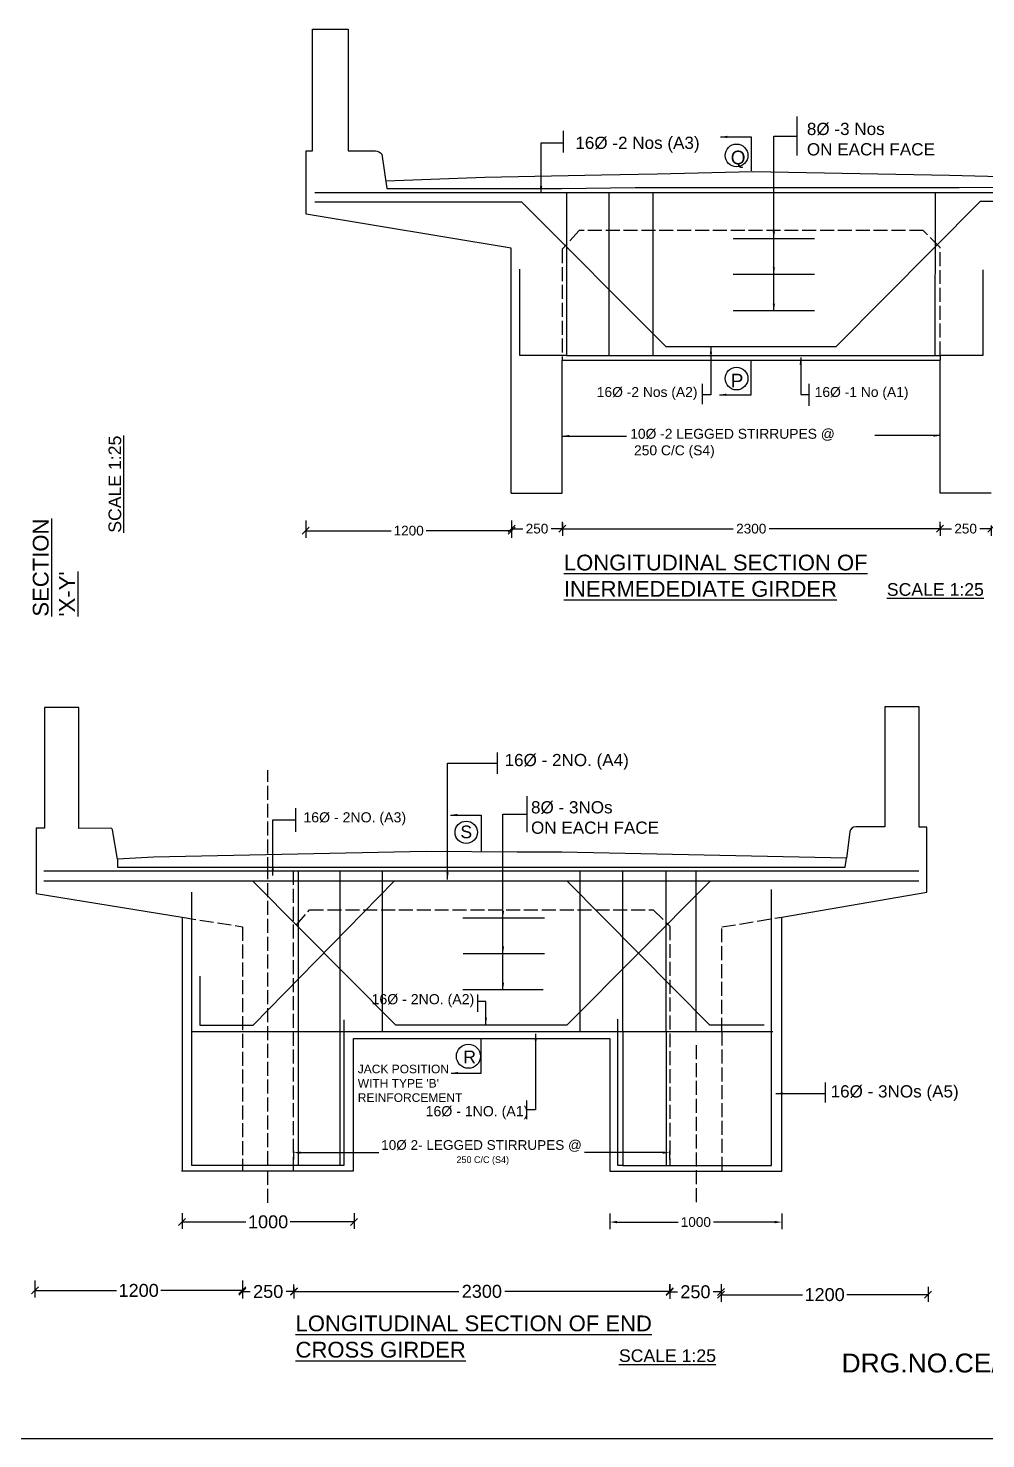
# Model space of a CAD drawing. Header units: inches. Extents: x 19308.8 to 19405.2, y 19125.9 to 19186.4.
# Drawn here: x 19345.08 to 19369.75, y 19126.45 to 19162.77 of the extents above; entities that cross this region are included whole.
import ezdxf

# ---------------------------------------------------------------- set-up
doc = ezdxf.new("R2010")
doc.units = ezdxf.units.IN
doc.header["$MEASUREMENT"] = 0
doc.linetypes.add('ACAD_ISO02W100', pattern=[15, 12, -3])
for name, color, linetype in [('DIMENSION', 255, 'Continuous'), ('DRAWING', 2, 'Continuous'), ('TEXT', 255, 'Continuous')]:
    doc.layers.add(name, color=color, linetype=linetype)
doc.styles.get("Standard").update_dxf_attribs({"font": 'arial.ttf'})
doc.dimstyles.get("Standard").update_dxf_attribs({"dimtxt": 0.18, "dimasz": 0.18, "dimexe": 0.18, "dimexo": 0.0625, "dimgap": 0.09, "dimtad": 0, "dimtih": 1, "dimtoh": 1, "dimdec": 4, "dimzin": 0, "dimdsep": 46, "dimtxsty": 'Standard', "dimcen": 0.09, "dimadec": 0, "dimazin": 0, "dimtfac": 1, "dimtdec": 4, "dimtofl": 0, "dimtmove": 0, "dimatfit": 3, "dimfxl": 1, "dimtolj": 1, "dimtzin": 0, "dimarcsym": 0})

# ---------------------------------------------------------------- blocks, each defined once
blk = doc.blocks.new('*D41')
at = {"layer": 'Defpoints', "color": 0, "transparency": 16777216}
for p in [(19351.912, 19133.931), (19361.601, 19133.931), (19361.601, 19133.823)]:
    blk.add_point(p, dxfattribs=at)
at = {"layer": 'DIMENSION', "color": 0, "lineweight": -2, "transparency": 16777216}
for p, q in [((19351.912, 19133.868), (19351.912, 19133.643)), ((19352.092, 19133.823), (19354.108, 19133.823)), ((19361.421, 19133.823), (19359.405, 19133.823)), ((19361.601, 19133.868), (19361.601, 19133.643))]:
    blk.add_line(p, q, dxfattribs=at)
at = {"layer": 'DIMENSION', "color": 0, "transparency": 16777216}
for points in [[(19352.092, 19133.853), (19352.092, 19133.793), (19351.912, 19133.823)], [(19361.421, 19133.853), (19361.421, 19133.793), (19361.601, 19133.823)]]:
    blk.add_solid(points, dxfattribs=at)
at = {"layer": 'DIMENSION', "color": 0, "transparency": 16777216, "insert": (19356.756, 19133.823), "char_height": 0.25, "attachment_point": 5}
blk.add_mtext('\\A1;10{\\fArial|b0|i0|c0|p32;Ø 2- LEGGED STIRRUPES @\\fMS Shell Dlg|b0|i0|c0|p32;\\H0.6944x;\\P 250 C/C (S4)}', dxfattribs=at)
blk = doc.blocks.new('*D42')
at = {"layer": 'Defpoints', "color": 0, "transparency": 16777216}
for p in [(19360.063, 19132.32), (19364.49, 19132.32), (19364.49, 19132.034)]:
    blk.add_point(p, dxfattribs=at)
at = {"layer": 'DIMENSION', "color": 0, "lineweight": -2, "transparency": 16777216}
for p, q in [((19360.063, 19132.257), (19360.063, 19131.854)), ((19360.243, 19132.034), (19361.825, 19132.034)), ((19364.31, 19132.034), (19362.728, 19132.034)), ((19364.49, 19132.257), (19364.49, 19131.854))]:
    blk.add_line(p, q, dxfattribs=at)
at = {"layer": 'DIMENSION', "color": 0, "transparency": 16777216}
for points in [[(19360.243, 19132.064), (19360.243, 19132.004), (19360.063, 19132.034)], [(19364.31, 19132.064), (19364.31, 19132.004), (19364.49, 19132.034)]]:
    blk.add_solid(points, dxfattribs=at)
at = {"layer": 'DIMENSION', "color": 0, "transparency": 16777216, "insert": (19362.277, 19132.034), "char_height": 0.25, "attachment_point": 5}
blk.add_mtext('\\A1;1000', dxfattribs=at)
blk = doc.blocks.new('_Oblique')
at = {"color": 0, "linetype": 'ByBlock', "lineweight": -2}
blk.add_line((-0.5, -0.5), (0.5, 0.5), dxfattribs=at)
blk = doc.blocks.new('*D43')
at = {"layer": 'Defpoints', "color": 0, "transparency": 16777216}
for p in [(19349.046, 19132.324), (19353.474, 19132.324), (19353.474, 19132.039)]:
    blk.add_point(p, dxfattribs=at)
at = {"layer": 'DIMENSION', "color": 0, "lineweight": -2, "transparency": 16777216}
for p, q in [((19349.046, 19132.262), (19349.046, 19131.859)), ((19349.046, 19132.039), (19350.689, 19132.039)), ((19353.474, 19132.039), (19351.832, 19132.039)), ((19353.474, 19132.262), (19353.474, 19131.859))]:
    blk.add_line(p, q, dxfattribs=at)
at = {"layer": 'DIMENSION', "color": 0, "lineweight": -2, "transparency": 16777216, "xscale": 0.18, "yscale": 0.18, "zscale": 0.18, "rotation": 180}
blk.add_blockref('_Oblique', (19349.046, 19132.039), dxfattribs=at)
at = {"layer": 'DIMENSION', "color": 0, "lineweight": -2, "transparency": 16777216, "xscale": 0.18, "yscale": 0.18, "zscale": 0.18}
blk.add_blockref('_Oblique', (19353.474, 19132.039), dxfattribs=at)
at = {"layer": 'DIMENSION', "color": 0, "transparency": 16777216, "insert": (19351.26, 19132.039), "char_height": 0.3333, "attachment_point": 5}
blk.add_mtext('\\A1;1000', dxfattribs=at)
blk = doc.blocks.new('*D44')
at = {"layer": 'Defpoints', "color": 0, "transparency": 16777216}
for p in [(19345.253, 19130.589), (19350.599, 19130.589), (19350.599, 19130.273)]:
    blk.add_point(p, dxfattribs=at)
at = {"layer": 'DIMENSION', "color": 0, "lineweight": -2, "transparency": 16777216}
for p, q in [((19345.253, 19130.527), (19345.253, 19130.093)), ((19350.599, 19130.527), (19350.599, 19130.093)), ((19345.253, 19130.273), (19347.355, 19130.273)), ((19350.599, 19130.273), (19348.497, 19130.273))]:
    blk.add_line(p, q, dxfattribs=at)
at = {"layer": 'DIMENSION', "color": 0, "lineweight": -2, "transparency": 16777216, "xscale": 0.18, "yscale": 0.18, "zscale": 0.18, "rotation": 180}
blk.add_blockref('_Oblique', (19345.253, 19130.273), dxfattribs=at)
at = {"layer": 'DIMENSION', "color": 0, "lineweight": -2, "transparency": 16777216, "xscale": 0.18, "yscale": 0.18, "zscale": 0.18}
blk.add_blockref('_Oblique', (19350.599, 19130.273), dxfattribs=at)
at = {"layer": 'DIMENSION', "color": 0, "transparency": 16777216, "insert": (19347.926, 19130.273), "char_height": 0.3333, "attachment_point": 5}
blk.add_mtext('\\A1;1200', dxfattribs=at)
blk = doc.blocks.new('*D45')
at = {"layer": 'Defpoints', "color": 0, "transparency": 16777216}
for p in [(19350.599, 19130.409), (19351.926, 19130.409), (19351.926, 19130.245)]:
    blk.add_point(p, dxfattribs=at)
at = {"layer": 'DIMENSION', "color": 0, "lineweight": -2, "transparency": 16777216}
for p, q in [((19350.599, 19130.347), (19350.599, 19130.065)), ((19350.599, 19130.245), (19350.802, 19130.245)), ((19351.926, 19130.245), (19351.723, 19130.245)), ((19351.926, 19130.347), (19351.926, 19130.065))]:
    blk.add_line(p, q, dxfattribs=at)
at = {"layer": 'DIMENSION', "color": 0, "lineweight": -2, "transparency": 16777216, "xscale": 0.18, "yscale": 0.18, "zscale": 0.18, "rotation": 180}
blk.add_blockref('_Oblique', (19350.599, 19130.245), dxfattribs=at)
at = {"layer": 'DIMENSION', "color": 0, "lineweight": -2, "transparency": 16777216, "xscale": 0.18, "yscale": 0.18, "zscale": 0.18}
blk.add_blockref('_Oblique', (19351.926, 19130.245), dxfattribs=at)
at = {"layer": 'DIMENSION', "color": 0, "transparency": 16777216, "insert": (19351.262, 19130.245), "char_height": 0.3333, "attachment_point": 5}
blk.add_mtext('\\A1;250', dxfattribs=at)
blk = doc.blocks.new('*D46')
at = {"layer": 'Defpoints', "color": 0, "transparency": 16777216}
for p in [(19351.926, 19130.142), (19361.604, 19130.249), (19361.604, 19130.142)]:
    blk.add_point(p, dxfattribs=at)
at = {"layer": 'DIMENSION', "color": 0, "lineweight": -2, "transparency": 16777216}
for p, q in [((19351.926, 19130.204), (19351.926, 19130.429)), ((19351.926, 19130.249), (19356.175, 19130.249)), ((19361.604, 19130.249), (19357.355, 19130.249)), ((19361.604, 19130.204), (19361.604, 19130.429))]:
    blk.add_line(p, q, dxfattribs=at)
at = {"layer": 'DIMENSION', "color": 0, "lineweight": -2, "transparency": 16777216, "xscale": 0.18, "yscale": 0.18, "zscale": 0.18, "rotation": 180}
blk.add_blockref('_Oblique', (19351.926, 19130.249), dxfattribs=at)
at = {"layer": 'DIMENSION', "color": 0, "lineweight": -2, "transparency": 16777216, "xscale": 0.18, "yscale": 0.18, "zscale": 0.18}
blk.add_blockref('_Oblique', (19361.604, 19130.249), dxfattribs=at)
at = {"layer": 'DIMENSION', "color": 0, "transparency": 16777216, "insert": (19356.765, 19130.249), "char_height": 0.3333, "attachment_point": 5}
blk.add_mtext('\\A1;2300', dxfattribs=at)
blk = doc.blocks.new('*D47')
at = {"layer": 'Defpoints', "color": 0, "transparency": 16777216}
for p in [(19361.604, 19130.496), (19362.928, 19130.496), (19362.928, 19130.238)]:
    blk.add_point(p, dxfattribs=at)
at = {"layer": 'DIMENSION', "color": 0, "lineweight": -2, "transparency": 16777216}
for p, q in [((19361.604, 19130.433), (19361.604, 19130.058)), ((19361.604, 19130.238), (19361.806, 19130.238)), ((19362.928, 19130.238), (19362.727, 19130.238)), ((19362.928, 19130.433), (19362.928, 19130.058))]:
    blk.add_line(p, q, dxfattribs=at)
at = {"layer": 'DIMENSION', "color": 0, "lineweight": -2, "transparency": 16777216, "xscale": 0.18, "yscale": 0.18, "zscale": 0.18, "rotation": 180}
blk.add_blockref('_Oblique', (19361.604, 19130.238), dxfattribs=at)
at = {"layer": 'DIMENSION', "color": 0, "lineweight": -2, "transparency": 16777216, "xscale": 0.18, "yscale": 0.18, "zscale": 0.18}
blk.add_blockref('_Oblique', (19362.928, 19130.238), dxfattribs=at)
at = {"layer": 'DIMENSION', "color": 0, "transparency": 16777216, "insert": (19362.266, 19130.238), "char_height": 0.3333, "attachment_point": 5}
blk.add_mtext('\\A1;250', dxfattribs=at)
blk = doc.blocks.new('*D48')
at = {"layer": 'Defpoints', "color": 0, "transparency": 16777216}
for p in [(19362.928, 19130.433), (19368.26, 19130.433), (19368.26, 19130.165)]:
    blk.add_point(p, dxfattribs=at)
at = {"layer": 'DIMENSION', "color": 0, "lineweight": -2, "transparency": 16777216}
for p, q in [((19362.928, 19130.371), (19362.928, 19129.985)), ((19362.928, 19130.165), (19365.023, 19130.165)), ((19368.26, 19130.165), (19366.165, 19130.165)), ((19368.26, 19130.371), (19368.26, 19129.985))]:
    blk.add_line(p, q, dxfattribs=at)
at = {"layer": 'DIMENSION', "color": 0, "lineweight": -2, "transparency": 16777216, "xscale": 0.18, "yscale": 0.18, "zscale": 0.18, "rotation": 180}
blk.add_blockref('_Oblique', (19362.928, 19130.165), dxfattribs=at)
at = {"layer": 'DIMENSION', "color": 0, "lineweight": -2, "transparency": 16777216, "xscale": 0.18, "yscale": 0.18, "zscale": 0.18}
blk.add_blockref('_Oblique', (19368.26, 19130.165), dxfattribs=at)
at = {"layer": 'DIMENSION', "color": 0, "transparency": 16777216, "insert": (19365.594, 19130.165), "char_height": 0.3333, "attachment_point": 5}
blk.add_mtext('\\A1;1200', dxfattribs=at)
blk = doc.blocks.new('*D53')
at = {"layer": 'Defpoints', "color": 0, "transparency": 16777216}
for p in [(19352.229, 19150.159), (19357.531, 19150.159), (19357.531, 19149.836)]:
    blk.add_point(p, dxfattribs=at)
at = {"layer": 'DIMENSION', "color": 0, "lineweight": -2, "transparency": 16777216}
for p, q in [((19352.229, 19150.096), (19352.229, 19149.656)), ((19352.229, 19149.836), (19354.429, 19149.836)), ((19357.531, 19149.836), (19355.331, 19149.836)), ((19357.531, 19150.096), (19357.531, 19149.656))]:
    blk.add_line(p, q, dxfattribs=at)
at = {"layer": 'DIMENSION', "color": 0, "lineweight": -2, "transparency": 16777216, "xscale": 0.18, "yscale": 0.18, "zscale": 0.18, "rotation": 180}
blk.add_blockref('_Oblique', (19352.229, 19149.836), dxfattribs=at)
at = {"layer": 'DIMENSION', "color": 0, "lineweight": -2, "transparency": 16777216, "xscale": 0.18, "yscale": 0.18, "zscale": 0.18}
blk.add_blockref('_Oblique', (19357.531, 19149.836), dxfattribs=at)
at = {"layer": 'DIMENSION', "color": 0, "transparency": 16777216, "insert": (19354.88, 19149.836), "char_height": 0.25, "attachment_point": 5}
blk.add_mtext('\\A1;1200', dxfattribs=at)
blk = doc.blocks.new('*D54')
at = {"layer": 'Defpoints', "color": 0, "transparency": 16777216}
for p in [(19357.531, 19150.096), (19358.842, 19150.096), (19358.842, 19149.887)]:
    blk.add_point(p, dxfattribs=at)
at = {"layer": 'DIMENSION', "color": 0, "lineweight": -2, "transparency": 16777216}
for p, q in [((19357.531, 19150.034), (19357.531, 19149.707)), ((19357.531, 19149.887), (19357.818, 19149.887)), ((19358.842, 19149.887), (19358.554, 19149.887)), ((19358.842, 19150.034), (19358.842, 19149.707))]:
    blk.add_line(p, q, dxfattribs=at)
at = {"layer": 'DIMENSION', "color": 0, "lineweight": -2, "transparency": 16777216, "xscale": 0.18, "yscale": 0.18, "zscale": 0.18, "rotation": 180}
blk.add_blockref('_Oblique', (19357.531, 19149.887), dxfattribs=at)
at = {"layer": 'DIMENSION', "color": 0, "lineweight": -2, "transparency": 16777216, "xscale": 0.18, "yscale": 0.18, "zscale": 0.18}
blk.add_blockref('_Oblique', (19358.842, 19149.887), dxfattribs=at)
at = {"layer": 'DIMENSION', "color": 0, "transparency": 16777216, "insert": (19358.186, 19149.887), "char_height": 0.25, "attachment_point": 5}
blk.add_mtext('\\A1;250', dxfattribs=at)
blk = doc.blocks.new('*D55')
at = {"layer": 'Defpoints', "color": 0, "transparency": 16777216}
for p in [(19358.842, 19149.86), (19368.567, 19149.887), (19368.567, 19149.86)]:
    blk.add_point(p, dxfattribs=at)
at = {"layer": 'DIMENSION', "color": 0, "lineweight": -2, "transparency": 16777216}
for p, q in [((19358.842, 19149.922), (19358.842, 19150.067)), ((19358.842, 19149.887), (19363.239, 19149.887)), ((19368.567, 19149.887), (19364.169, 19149.887)), ((19368.567, 19149.922), (19368.567, 19150.067))]:
    blk.add_line(p, q, dxfattribs=at)
at = {"layer": 'DIMENSION', "color": 0, "lineweight": -2, "transparency": 16777216, "xscale": 0.18, "yscale": 0.18, "zscale": 0.18, "rotation": 180}
blk.add_blockref('_Oblique', (19358.842, 19149.887), dxfattribs=at)
at = {"layer": 'DIMENSION', "color": 0, "lineweight": -2, "transparency": 16777216, "xscale": 0.18, "yscale": 0.18, "zscale": 0.18}
blk.add_blockref('_Oblique', (19368.567, 19149.887), dxfattribs=at)
at = {"layer": 'DIMENSION', "color": 0, "transparency": 16777216, "insert": (19363.704, 19149.887), "char_height": 0.25, "attachment_point": 5}
blk.add_mtext('\\A1;2300', dxfattribs=at)
blk = doc.blocks.new('*D56')
at = {"layer": 'Defpoints', "color": 0, "transparency": 16777216}
for p in [(19368.567, 19150.034), (19369.885, 19150.034), (19369.885, 19149.887)]:
    blk.add_point(p, dxfattribs=at)
at = {"layer": 'DIMENSION', "color": 0, "lineweight": -2, "transparency": 16777216}
for p, q in [((19368.567, 19149.972), (19368.567, 19149.707)), ((19368.567, 19149.887), (19368.858, 19149.887)), ((19369.885, 19149.887), (19369.594, 19149.887)), ((19369.885, 19149.972), (19369.885, 19149.707))]:
    blk.add_line(p, q, dxfattribs=at)
at = {"layer": 'DIMENSION', "color": 0, "lineweight": -2, "transparency": 16777216, "xscale": 0.18, "yscale": 0.18, "zscale": 0.18, "rotation": 180}
blk.add_blockref('_Oblique', (19368.567, 19149.887), dxfattribs=at)
at = {"layer": 'DIMENSION', "color": 0, "lineweight": -2, "transparency": 16777216, "xscale": 0.18, "yscale": 0.18, "zscale": 0.18}
blk.add_blockref('_Oblique', (19369.885, 19149.887), dxfattribs=at)
at = {"layer": 'DIMENSION', "color": 0, "transparency": 16777216, "insert": (19369.226, 19149.887), "char_height": 0.25, "attachment_point": 5}
blk.add_mtext('\\A1;250', dxfattribs=at)

msp = doc.modelspace()

# ---------------------------------------------------------------- linework, layer by layer
at = {"layer": 'DIMENSION'}
for points in [[(19364.88062, 19160.49648), (19364.88062, 19159.49554)], [(19362.44402, 19153.61548), (19362.44402, 19153.09599)], [(19365.18749, 19153.61555), (19365.18749, 19153.05258)], [(19357.16277, 19144.12447), (19357.16277, 19143.57788)], [(19357.9205, 19142.9989), (19357.9205, 19142.06963)], [(19351.96609, 19142.68963), (19351.96609, 19142.08492)], [(19356.65539, 19137.89457), (19356.65539, 19137.4489)], [(19365.60904, 19135.62416), (19365.60904, 19135.11151)], [(19357.91219, 19135.16083), (19357.91219, 19134.68825)]]:
    msp.add_lwpolyline(points, dxfattribs=at)
for centre, radius in [((19363.32507, 19159.49784), 0.29268), ((19363.32507, 19153.75267), 0.29268), ((19356.36337, 19142.06959), 0.28861), ((19356.41901, 19136.30275), 0.3096)]:
    msp.add_circle(centre, radius, dxfattribs=at)
at = {"layer": 'DRAWING'}
msp.add_lwpolyline([(19309.00665, 19186.43127), (19405.09623, 19186.43127), (19405.09623, 19126.4546), (19309.00665, 19126.4546)], close=True, dxfattribs=at)
for points in [[(19357.51938, 19150.79876), (19357.51938, 19157.10931), (19352.23872, 19157.98374), (19352.23872, 19159.61452), (19352.40539, 19159.61452), (19352.40539, 19162.75002), (19353.3177, 19162.75002), (19353.3177, 19159.61452), (19354.02195, 19159.61452, -0.23416214), (19354.1895, 19159.5315), (19354.31749, 19158.64212), (19358.81653, 19158.64644), (19360.71187, 19158.66878), (19364.23913, 19158.67065), (19369.0611, 19158.67063), (19371.68262, 19158.69566)], [(19349.0321, 19133.35374), (19353.45785, 19133.35374), (19353.45785, 19136.75853), (19360.0626, 19136.75853), (19360.0626, 19133.34895), (19364.49047, 19133.34895), (19364.49047, 19139.88707), (19368.22303, 19140.53292), (19368.22303, 19142.19819), (19368.03196, 19142.19819), (19368.03196, 19145.30049), (19367.14473, 19145.30049), (19367.14473, 19142.21491), (19366.39684, 19142.21491, 0.3869085), (19366.24716, 19142.07869), (19366.16032, 19141.40726), (19358.82598, 19141.56188), (19357.67295, 19141.56188), (19355.33158, 19141.57496), (19348.30611, 19141.43395), (19347.38324, 19141.38126), (19347.2514, 19142.13648, 0.37421763), (19347.20227, 19142.17636), (19346.38247, 19142.17187), (19346.38247, 19145.28081), (19345.50321, 19145.28081), (19345.50321, 19142.17625), (19345.28437, 19142.17625), (19345.28437, 19140.49559), (19349.04646, 19139.88316), (19349.04646, 19133.35374)]]:
    msp.add_lwpolyline(points, format="xyb", dxfattribs=at)
for points in [[(19358.85608, 19160.12925), (19358.85608, 19159.57321)], [(19354.28827, 19158.8452), (19356.8452, 19158.93435), (19359.85098, 19158.99927), (19361.28149, 19159.02486), (19363.74207, 19159.08374), (19368.81415, 19158.99199), (19373.07982, 19158.88035)], [(19374.91905, 19158.53633), (19368.45003, 19158.53633), (19367.32798, 19158.53633), (19366.23228, 19158.53633), (19364.23416, 19158.53633), (19361.15294, 19158.53633), (19360.02848, 19158.53633), (19358.94244, 19158.53633), (19352.46161, 19158.53633)], [(19358.94244, 19158.53633), (19358.94244, 19154.34754), (19357.74774, 19154.34754), (19357.74774, 19156.57014)], [(19358.94244, 19154.34754), (19360.04096, 19154.34754), (19360.04096, 19158.53633)], [(19360.04096, 19154.34754), (19361.17845, 19154.34754), (19361.17845, 19158.53633)], [(19368.44317, 19154.34754), (19368.45003, 19158.53633)], [(19352.46267, 19158.30644), (19357.78662, 19158.30644), (19361.5055, 19154.57749), (19365.88979, 19154.57749), (19369.60966, 19158.32088), (19374.91053, 19158.32088)], [(19363.23601, 19157.36172), (19365.33625, 19157.36172)], [(19363.23601, 19156.44068), (19365.33625, 19156.44068)], [(19369.66488, 19156.55378), (19369.66488, 19154.34754), (19368.56729, 19154.34754)], [(19363.23601, 19155.50323), (19365.33625, 19155.50323)], [(19357.51938, 19150.79876), (19358.83713, 19150.79876), (19358.83713, 19154.22393), (19368.56729, 19154.22393)], [(19361.17845, 19154.34754), (19366.21834, 19154.34754), (19367.33436, 19154.34754), (19368.44317, 19154.34754), (19368.56729, 19154.34754), (19368.56729, 19154.22393)], [(19369.87938, 19150.79876), (19368.56729, 19150.79876), (19368.56729, 19154.22393)], [(19347.38324, 19141.38126), (19347.38324, 19141.16893), (19366.12016, 19141.16893), (19366.16032, 19141.40726)], [(19368.02014, 19141.06699), (19345.48157, 19141.06699)], [(19352.04338, 19133.50153), (19352.04338, 19141.06699)], [(19353.11322, 19133.50153), (19353.11322, 19141.06699)], [(19354.19993, 19141.06699), (19354.19993, 19136.93705)], [(19359.29991, 19136.93705), (19359.29991, 19141.06699)], [(19360.39663, 19136.93705), (19360.39663, 19141.06699)], [(19361.51071, 19136.93705), (19361.51071, 19141.06699)], [(19362.28212, 19136.93705), (19362.28212, 19141.06699)], [(19368.02014, 19140.8155), (19345.48157, 19140.8155)], [(19349.50115, 19138.36874), (19349.50115, 19137.10691), (19350.87822, 19137.10691), (19354.50629, 19140.8155)], [(19354.5389, 19137.11401), (19350.86816, 19140.8155)], [(19354.5389, 19137.11401), (19358.96036, 19137.11401), (19362.64669, 19140.8155)], [(19358.96644, 19140.81067), (19362.62559, 19137.11628), (19364.03488, 19137.11628)], [(19349.28651, 19140.52872), (19349.28651, 19133.50153)], [(19360.39663, 19133.48746), (19361.4998, 19133.48746), (19362.27139, 19133.48746), (19362.93916, 19133.48746), (19364.22727, 19133.48746), (19364.22727, 19140.5995)], [(19356.27867, 19139.86848), (19358.37485, 19139.86848)], [(19356.28802, 19138.9522), (19358.37485, 19138.9522)], [(19356.27698, 19138.02092), (19358.34143, 19138.02092)], [(19349.28651, 19133.50153), (19353.21611, 19133.50153), (19353.21611, 19137.23891)], [(19360.39663, 19136.93705), (19360.39663, 19133.48746), (19360.26933, 19133.48746), (19360.26933, 19137.26103)], [(19349.28651, 19136.93705), (19364.26107, 19136.93705)], [(19361.51071, 19136.93705), (19361.51071, 19133.48746)]]:
    msp.add_lwpolyline(points, dxfattribs=at)
at = {"layer": 'DRAWING', "linetype": 'ACAD_ISO02W100', "ltscale": 0.03}
for points in [[(19368.56729, 19154.34754), (19368.56729, 19157.12794), (19368.1363, 19157.56199), (19359.27304, 19157.56199), (19358.83399, 19157.08246), (19358.83713, 19154.22393)], [(19351.2546, 19141.06699), (19351.2546, 19143.67075)], [(19351.2546, 19133.50153), (19351.2546, 19141.06699)], [(19351.91645, 19133.35374), (19351.91645, 19141.06699)], [(19351.98422, 19139.679), (19352.33012, 19140.07738), (19361.17914, 19140.07738), (19361.60658, 19139.65366), (19361.60658, 19133.48746)], [(19349.04646, 19139.88316), (19350.60197, 19139.63901), (19350.60197, 19133.35374)], [(19362.94603, 19139.63266), (19364.49047, 19139.88707)], [(19362.94603, 19136.93705), (19362.94603, 19139.63266)], [(19362.94603, 19136.93705), (19362.94603, 19133.34895)], [(19362.28212, 19136.58678), (19362.28212, 19132.46028)], [(19351.24497, 19133.35374), (19351.24497, 19132.47756)]]:
    msp.add_lwpolyline(points, dxfattribs=at)

# ---------------------------------------------------------------- texts
at = {"layer": 'TEXT', "attachment_point": 1}
for s, insert, char_height, width in [('{\\fArial|b0|i0|c0|p32;8Ø }-3 Nos\\PON EACH FACE', (19365.13736, 19160.33775), 0.314721, 9.6374564), ('{\\fArial|b0|i0|c0|p32;16Ø }-2 Nos (A3)', (19359.17401, 19159.97988), 0.314721, 9.6374564), ('{\\fArial|b0|i0|c0|p32;Q}', (19363.17493, 19159.62067), 0.350625, 10.0796339), ('{\\fArial|b0|i0|c0|p32;P}', (19363.17493, 19153.8755), 0.350625, 10.0796339), ('{\\fArial|b0|i0|c0|p32;16Ø }-2 Nos (A2)', (19359.72522, 19153.53386), 0.255, 7.3306429), ('{\\fArial|b0|i0|c0|p32;16Ø }-1 No (A1)', (19365.3387, 19153.53386), 0.255, 7.3306429), ('{\\fArial|b0|i0|c0|p32;10Ø }-2 LEGGED STIRRUPES {\\fArial|b0|i0|c0|p32;@\\fMS Shell Dlg|b0|i0|c0|p32;\\H0.6667x;\\P} 250 C/C (S4)', (19360.58598, 19152.45769), 0.255, 7.3306429), ('{\\fArial|b0|i0|c0|p32;\\LLONGITUDINAL SECTION OF\\PINERMEDEDIATE GIRDER}', (19358.87798, 19149.2184), 0.4064063, 17.5474469), ('{\\fArial|b0|i0|c0|p32;\\LSCALE 1:25}', (19367.19644, 19148.48477), 0.325125, 9.95605), ('{\\fArial|b0|i0|c0|p32;16Ø - 2NO. (A4)}', (19357.35071, 19144.08794), 0.314721, 9.6374564), ('{\\fArial|b0|i0|c0|p32;8Ø - 3NOs\\PON EACH FACE}', (19358.03186, 19142.87167), 0.314721, 9.6374564), ('{\\fArial|b0|i0|c0|p32;16Ø - 2NO. (A3)}', (19352.16932, 19142.58585), 0.2601, 7.96484), ('{\\fArial|b0|i0|c0|p32;S}', (19356.21262, 19142.2439), 0.325125, 9.95605), ('{\\fArial|b0|i0|c0|p32;16Ø - 2NO. (A2)}', (19353.92482, 19137.90327), 0.2601, 7.96484), ('{\\fArial|b0|i0|c0|p32;R}', (19356.28544, 19136.44986), 0.325125, 9.95605), ("{\\fArial|b0|i0|c0|p32;JACK POSITION\\PWITH TYPE 'B'\\PREINFORCEMENT}", (19353.56877, 19136.08669), 0.221085, 6.770114), ('{\\fArial|b0|i0|c0|p32;16Ø - 3NOs (A5)}', (19365.74881, 19135.55691), 0.314721, 9.6374564), ('{\\fArial|b0|i0|c0|p32;16Ø - 1NO. (A1)}', (19355.31719, 19135.01934), 0.2601, 7.96484), ('{\\fArial|b0|i0|c0|p32;\\LLONGITUDINAL SECTION OF END\\PCROSS GIRDER}', (19351.96656, 19129.62941), 0.4064063, 17.5474469), ('{\\fArial|b0|i0|c0|p32;\\LSCALE 1:25}', (19360.29632, 19128.75703), 0.325125, 9.95605), ('{\\fArial|b0|i0|c0|p32;DRG.NO.CE/CDO/SE/DC/EE/DIV-2/HNSS/684/2007}', (19366.02998, 19128.6491), 0.4876875, 24.0917625)]:
    msp.add_mtext(s, dxfattribs=dict(at, insert=insert, char_height=char_height, width=width))
at = {"layer": 'TEXT', "attachment_point": 1, "rotation": 90}
for s, insert, char_height, width in [('{\\fArial|b0|i0|c0|p32;\\LSCALE 1:25}', (19347.15001, 19149.78311), 0.325125, 9.95605), ("{\\fArial|b0|i0|c0|p32;\\LSECTION \\P'X-Y'}", (19345.19965, 19147.62384), 0.4064063, 17.5474469)]:
    msp.add_mtext(s, dxfattribs=dict(at, insert=insert, char_height=char_height, width=width))

# ---------------------------------------------------------------- dimensions: what is measured, and where the dimension line sits
at = {"layer": 'DIMENSION'}
for base, p1, p2, text, override, picture, middle in [((19357.53065, 19149.8356), (19352.22927, 19150.15859), (19357.53065, 19150.15859), '1200', {"dimtxt": 0.25, "dimblk1": 'Oblique', "dimblk2": 'Oblique', "dimsah": 1}, '*D53', (19354.87996, 19149.8356)), ((19358.84183, 19149.88719), (19357.53065, 19150.09609), (19358.84183, 19150.09609), '250', {"dimtxt": 0.25, "dimblk1": 'Oblique', "dimblk2": 'Oblique', "dimsah": 1}, '*D54', (19358.18624, 19149.88719)), ((19368.56688, 19149.88719), (19358.84183, 19149.85962), (19368.56688, 19149.85962), '2300', {"dimtxt": 0.25, "dimblk1": 'Oblique', "dimblk2": 'Oblique', "dimsah": 1}, '*D55', (19363.70436, 19149.88719)), ((19369.88476, 19149.88719), (19368.56688, 19150.03433), (19369.88476, 19150.03433), '250', {"dimtxt": 0.25, "dimblk1": 'Oblique', "dimblk2": 'Oblique', "dimsah": 1}, '*D56', (19369.22582, 19149.88719)), ((19361.6009, 19133.82279), (19351.91195, 19133.93074), (19361.6009, 19133.93074), '10{\\fArial|b0|i0|c0|p32;Ø 2- LEGGED STIRRUPES @\\fMS Shell Dlg|b0|i0|c0|p32;\\H0.6944x;\\P 250 C/C (S4)}', {"dimtxt": 0.25}, '*D41', (19356.75643, 19133.82279)), ((19353.47433, 19132.03902), (19349.04646, 19132.3243), (19353.47433, 19132.3243), '1000', {"dimtxt": 0.333333, "dimblk1": 'Oblique', "dimblk2": 'Oblique', "dimsah": 1}, '*D43', (19351.26039, 19132.03902)), ((19364.49047, 19132.03422), (19360.0626, 19132.31951), (19364.49047, 19132.31951), '1000', {"dimtxt": 0.25}, '*D42', (19362.27654, 19132.03422)), ((19350.59921, 19130.273), (19345.25279, 19130.58918), (19350.59921, 19130.58918), '1200', {"dimtxt": 0.333333, "dimblk1": 'Oblique', "dimblk2": 'Oblique', "dimsah": 1}, '*D44', (19347.926, 19130.273)), ((19362.92835, 19130.23795), (19361.60433, 19130.49571), (19362.92835, 19130.49571), '250', {"dimtxt": 0.333333, "dimblk1": 'Oblique', "dimblk2": 'Oblique', "dimsah": 1}, '*D47', (19362.26634, 19130.23795)), ((19351.92552, 19130.24528), (19350.59921, 19130.40918), (19351.92552, 19130.40918), '250', {"dimtxt": 0.333333, "dimblk1": 'Oblique', "dimblk2": 'Oblique', "dimsah": 1}, '*D45', (19351.26236, 19130.24528)), ((19361.60433, 19130.24933), (19351.92552, 19130.14162), (19361.60433, 19130.14162), '2300', {"dimtxt": 0.333333, "dimblk1": 'Oblique', "dimblk2": 'Oblique', "dimsah": 1}, '*D46', (19356.76493, 19130.24933)), ((19368.25969, 19130.16459), (19362.92835, 19130.43321), (19368.25969, 19130.43321), '1200', {"dimtxt": 0.333333, "dimblk1": 'Oblique', "dimblk2": 'Oblique', "dimsah": 1}, '*D48', (19365.59402, 19130.16459))]:
    dim = msp.add_linear_dim(base=base, p1=p1, p2=p2, text=text, dimstyle='Standard', override=override, dxfattribs=at)
    dim.commit()
    dim.dimension.update_dxf_attribs({"geometry": picture, "text_midpoint": middle})

# ---------------------------------------------------------------- leaders
for points in [[(19362.90957, 19159.97444), (19363.70166, 19159.97444), (19363.70166, 19159.09791)], [(19364.28613, 19155.50323), (19364.28613, 19159.99601), (19364.88062, 19159.99601)], [(19364.28613, 19157.36172), (19364.28613, 19157.75737)], [(19364.28613, 19156.44068), (19364.28613, 19156.83633)], [(19362.88259, 19153.33501), (19363.70165, 19153.33501), (19363.70165, 19154.21789)], [(19364.97887, 19154.29284), (19364.97887, 19153.3406), (19365.19066, 19153.3406)], [(19368.57457, 19152.28323), (19366.88981, 19152.28323)], [(19355.88067, 19140.85846), (19355.88067, 19143.85179), (19357.16144, 19143.85179)], [(19355.95672, 19142.51511), (19356.75059, 19142.51511), (19356.75059, 19141.56405)], [(19357.30921, 19138.02092), (19357.30921, 19142.53669), (19357.91241, 19142.53669)], [(19351.38077, 19140.95493), (19351.38077, 19142.38916), (19351.95427, 19142.38916)], [(19357.30959, 19139.86727), (19357.30959, 19140.44826)], [(19357.30959, 19138.95098), (19357.30959, 19139.53198)], [(19356.8691, 19137.12082), (19356.8691, 19137.71697), (19356.66209, 19137.71697)], [(19355.97131, 19135.87085), (19356.74869, 19135.87085), (19356.74869, 19136.75849)], [(19358.15038, 19136.88159), (19358.15038, 19134.92215), (19357.92653, 19134.92215)], [(19364.33371, 19135.34269), (19365.61669, 19135.34269)]]:
    msp.add_leader(points, dimstyle='Standard', override={"dimgap": 0.09, "dimtad": 0}, dxfattribs=at)
for points in [[(19362.66511, 19154.57404), (19362.66511, 19153.33108), (19362.44725, 19153.33108)], [(19358.83623, 19152.27171), (19360.49371, 19152.27171)]]:
    msp.add_leader(points, dimstyle='Standard', dxfattribs=at)
at = {"layer": 'DRAWING'}
msp.add_leader([(19358.29011, 19158.52994), (19358.29011, 19159.82358), (19358.85592, 19159.82358)], dimstyle='Standard', override={"dimgap": 0.09, "dimtad": 0}, dxfattribs=at)

doc.saveas('drawing.dxf')
